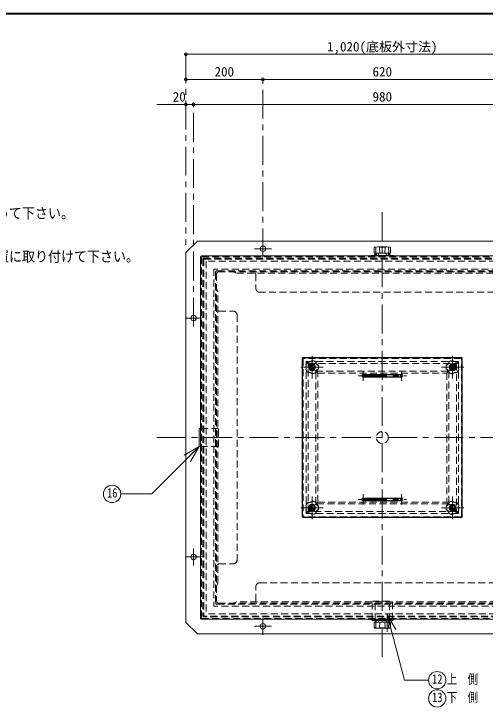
# Model space of a CAD drawing. Units: millimetres at full size, sheet at 1:15; details may follow other scales. Extents: x -3044 to 3031, y -2085 to 2130.
# Drawn here: x -963 to 260, y 330 to 2130 of the extents above; entities that cross this region are included whole.
import ezdxf
from ezdxf.enums import TextEntityAlignment as Align

# ---------------------------------------------------------------- set-up
doc = ezdxf.new("R2010")
doc.units = ezdxf.units.MM
doc.header["$LTSCALE"] = 15
doc.header["$PDMODE"] = 32
doc.header["$PDSIZE"] = 7.5
doc.linetypes.add('CHAIN1', pattern=[8, 5, -1, 1, -1])
doc.linetypes.add('DASHED1', pattern=[1.8, 1.2, -0.6])
doc.layers.add('0-0', color=7, linetype='Continuous', lineweight=18)
doc.styles.add('ＭＳ ゴシック', font='')
doc.styles.get('ＭＳ ゴシック').set_extended_font_data('MS Gothic')

msp = doc.modelspace()

# ---------------------------------------------------------------- linework, layer by layer
at = {"layer": '0-0', "color": 1, "lineweight": 40}
msp.add_line((3031, 2130.04), (-3044, 2130.04), dxfattribs=at)
at = {"layer": '0-0', "color": 4, "lineweight": 9}
for p, q in [((-516.5, 2025.04), (503.5, 2025.04)), ((-516.5, 1960.04), (-316.5, 1960.04)), ((303.5, 1960.04), (-316.5, 1960.04)), ((-496.5, 1895.04), (-591.5, 1895.04)), ((-496.5, 1895.04), (483.5, 1895.04)), ((-516.5, 1510.04), (-486.5, 1540.04)), ((473.5, 1540.04), (-486.5, 1540.04)), ((-516.5, 550.04), (-516.5, 1510.04)), ((-481.5, 1053.54), (-478, 1053.54)), ((-486.5, 520.04), (-516.5, 550.04)), ((-486.5, 520.04), (473.5, 520.04))]:
    msp.add_line(p, q, dxfattribs=at)
at = {"layer": '0-0', "color": 4, "linetype": 'CHAIN1', "lineweight": 9}
for p, q in [((-516.5, 2025.04), (-516.5, 1530.04)), ((-316.5, 1498.04), (-316.5, 1960.04)), ((-496.5, 1318.04), (-496.5, 1895.04)), ((-6.5, 1615.04), (-6.5, 445.04)), ((-338.5, 1520.04), (-294.5, 1520.04)), ((-518.5, 1340.04), (-474.5, 1340.04)), ((-189, 1241.74), (-189, 1183.34)), ((176, 1241.74), (176, 1183.34)), ((-159.8, 1212.54), (-218.2, 1212.54)), ((146.8, 1212.54), (205.2, 1212.54)), ((-69.5, 1190.54), (56.5, 1190.54)), ((-56.5, 1203.54), (-56.5, 1177.54)), ((43.5, 1203.54), (43.5, 1177.54)), ((-591.5, 1030.04), (578.5, 1030.04)), ((-56.5, 856.54), (-56.5, 882.54)), ((43.5, 856.54), (43.5, 882.54)), ((-189, 876.74), (-189, 818.34)), ((-69.5, 869.54), (56.5, 869.54)), ((176, 876.74), (176, 818.34)), ((-159.8, 847.54), (-218.2, 847.54)), ((146.8, 847.54), (205.2, 847.54)), ((-496.5, 698.04), (-496.5, 742.04)), ((-518.5, 720.04), (-474.5, 720.04)), ((-316.5, 518.04), (-316.5, 562.04)), ((-338.5, 540.04), (-294.5, 540.04))]:
    msp.add_line(p, q, dxfattribs=at)
at = {"layer": '0-0'}
for p, q in [((-27.96, 1509.56), (-27.54, 1522.71)), ((-18.26, 1525.03), (-25.64, 1524.64)), ((-23.43, 1509.04), (-22.95, 1523.59)), ((-17.73, 1525.04), (4.74, 1525.04)), ((-13.35, 1509.04), (-13.84, 1523.59)), ((0.36, 1509.04), (0.84, 1523.59)), ((5.27, 1525.03), (12.65, 1524.64)), ((10.44, 1509.04), (9.95, 1523.59)), ((14.96, 1509.56), (14.54, 1522.71)), ((-478, 1499.54), (-478, 560.54)), ((-476, 1501.54), (463, 1501.54)), ((-36.5, 1501.54), (-36.5, 1503.04)), ((23.5, 1503.04), (-36.5, 1503.04)), ((-27.46, 1509.04), (14.47, 1509.04)), ((-21.5, 1505.04), (-26.5, 1505.04)), ((-26.5, 1505.04), (-26.5, 1503.04)), ((-24, 1505.04), (-24, 1503.04)), ((-22.5, 1505.04), (-22.5, 1506.55)), ((-21.5, 1505.04), (-21.5, 1503.04)), ((-16.04, 1503.5), (-16.5, 1509.04)), ((3.04, 1503.5), (3.5, 1509.04)), ((8.5, 1505.04), (13.5, 1505.04)), ((8.5, 1505.04), (8.5, 1503.04)), ((9.5, 1505.04), (9.5, 1506.55)), ((11, 1505.04), (11, 1503.04)), ((13.5, 1505.04), (13.5, 1503.04)), ((23.5, 1501.54), (23.5, 1503.04)), ((-481.42, 1006.61), (-520.39, 984.11)), ((-481.42, 1006.61), (-503.92, 967.64)), ((-476, 558.54), (463, 558.54)), ((-36.5, 558.54), (-36.5, 557.04)), ((5.66, 570.69), (5.66, 525.69)), ((5.66, 570.69), (28.16, 531.72)), ((5.66, 570.69), (51.4, 400)), ((23.5, 558.54), (23.5, 557.04)), ((23.5, 557.04), (-36.5, 557.04)), ((-27.96, 550.53), (-27.54, 537.38)), ((-27.46, 551.04), (14.47, 551.04)), ((-26.5, 555.04), (-26.5, 557.04)), ((-16.16, 555.04), (-26.5, 555.04)), ((-24, 555.04), (-24, 557.04)), ((-23.43, 551.04), (-22.95, 536.5)), ((-22.5, 555.04), (-22.5, 553.53)), ((-21.5, 555.04), (-21.5, 557.04)), ((-16.04, 556.58), (-16.5, 551.04)), ((-13.35, 551.04), (-13.84, 536.5)), ((0.36, 551.04), (0.84, 536.5)), ((3.04, 556.58), (3.5, 551.04)), ((8.5, 555.04), (8.5, 557.04)), ((9.5, 555.04), (9.5, 553.53)), ((10.44, 551.04), (9.95, 536.5)), ((11, 555.04), (11, 557.04)), ((14.96, 550.53), (14.54, 537.38)), ((-18.26, 535.06), (-25.64, 535.45)), ((-17.73, 535.04), (4.74, 535.04)), ((5.27, 535.06), (12.65, 535.45)), ((113.35, 400), (51.4, 400))]:
    msp.add_line(p, q, dxfattribs=at)
at = {"layer": '0-0', "color": 4, "linetype": 'DASHED1', "lineweight": 9}
for p, q in [((-476, 1498.54), (-476, 561.54)), ((-475, 1499.54), (462, 1499.54)), ((-470, 1495.54), (457, 1495.54)), ((-472, 1493.54), (-472, 566.54)), ((-470, 1492.54), (-470, 567.54)), ((-469, 1493.54), (456, 1493.54)), ((-464, 1487.54), (-464, 572.54)), ((451, 1487.54), (-464, 1487.54)), ((-444, 1467.54), (-444, 592.54)), ((431, 1467.54), (-444, 1467.54)), ((-439.5, 1458.04), (-439.5, 602.04)), ((-434.5, 1463.04), (421.5, 1463.04)), ((-431.5, 1460.04), (418.5, 1460.04)), ((-394.5, 1460.04), (-384.5, 1457.04)), ((-436.5, 1455.04), (-436.5, 605.04)), ((-384.5, 1457.04), (371.5, 1457.04)), ((-334.5, 1454.04), (-334.5, 1417.04)), ((-436.5, 1418.04), (-433.5, 1408.04)), ((-433.5, 652.04), (-433.5, 1408.04)), ((311.5, 1407.04), (-324.5, 1407.04)), ((-430.5, 1358.04), (-393.5, 1358.04)), ((-383.5, 1348.04), (-383.5, 712.04)), ((-199, 1222.54), (186, 1222.54)), ((-199, 837.54), (-199, 1222.54)), ((-195.5, 1216.21), (-195.5, 1208.88)), ((-195.42, 1216.34), (-189.07, 1220.01)), ((-195.42, 1208.75), (-189.07, 1205.08)), ((-182.57, 1216.34), (-188.92, 1220.01)), ((-188.92, 1205.08), (-182.57, 1208.75)), ((-182.5, 1208.88), (-182.5, 1216.21)), ((169.5, 1208.88), (169.5, 1216.21)), ((169.58, 1216.34), (175.93, 1220.01)), ((175.93, 1205.08), (169.58, 1208.75)), ((182.43, 1216.34), (176.08, 1220.01)), ((182.43, 1208.75), (176.08, 1205.08)), ((182.5, 1216.21), (182.5, 1208.88)), ((186, 1222.54), (186, 837.54)), ((-179, 1202.54), (166, 1202.54)), ((-179, 857.54), (-179, 1202.54)), ((166, 1202.54), (166, 857.54)), ((-195.5, 843.88), (-195.5, 851.21)), ((-195.42, 851.34), (-189.07, 855.01)), ((-188.92, 855.01), (-182.57, 851.34)), ((-182.5, 851.21), (-182.5, 843.88)), ((166, 857.54), (-179, 857.54)), ((169.5, 851.21), (169.5, 843.88)), ((175.93, 855.01), (169.58, 851.34)), ((182.43, 851.34), (176.08, 855.01)), ((182.5, 843.88), (182.5, 851.21)), ((186, 837.54), (-199, 837.54)), ((-195.42, 843.75), (-189.07, 840.08)), ((-182.57, 843.75), (-188.92, 840.08)), ((169.58, 843.75), (175.93, 840.08)), ((182.43, 843.75), (176.08, 840.08)), ((-430.5, 702.04), (-393.5, 702.04)), ((-436.5, 642.04), (-433.5, 652.04)), ((-324.5, 653.04), (311.5, 653.04)), ((-334.5, 606.04), (-334.5, 643.04)), ((-434.5, 597.04), (421.5, 597.04)), ((-431.5, 600.04), (418.5, 600.04)), ((-394.5, 600.04), (-384.5, 603.04)), ((371.5, 603.04), (-384.5, 603.04)), ((-25.5, 555.04), (-25.5, 605.04)), ((12.5, 555.04), (12.5, 605.04)), ((20, 557.04), (20, 605.04)), ((431, 592.54), (-444, 592.54)), ((-475, 560.54), (462, 560.54)), ((457, 564.54), (-470, 564.54)), ((456, 566.54), (-469, 566.54)), ((451, 572.54), (-464, 572.54)), ((-16.16, 555.04), (3.17, 555.04))]:
    msp.add_line(p, q, dxfattribs=at)
at = {"layer": '0-0', "color": 5, "lineweight": 25}
for p, q in [((-214, 824.54), (-214, 1235.54)), ((-212, 1237.54), (199, 1237.54)), ((201, 824.54), (201, 1235.54)), ((-56.5, 1193.54), (43.5, 1193.54)), ((-56.5, 1187.54), (43.5, 1187.54)), ((-56.5, 872.54), (43.5, 872.54)), ((-56.5, 866.54), (43.5, 866.54)), ((199, 822.54), (-212, 822.54))]:
    msp.add_line(p, q, dxfattribs=at)
at = {"layer": '0-0', "linetype": 'DASHED1'}
for p, q in [((-212, 1234.54), (-212, 825.54)), ((198, 1235.54), (-211, 1235.54)), ((-204, 1227.54), (-174, 1197.54)), ((191, 1227.54), (-204, 1227.54)), ((-204, 1227.54), (-204, 832.54)), ((191, 1227.54), (161, 1197.54)), ((191, 832.54), (191, 1227.54)), ((199, 825.54), (199, 1234.54)), ((-174, 1197.54), (161, 1197.54)), ((-174, 862.54), (-174, 1197.54)), ((161, 1197.54), (161, 862.54)), ((-204, 832.54), (-174, 862.54)), ((-174, 862.54), (161, 862.54)), ((191, 832.54), (161, 862.54)), ((191, 832.54), (-204, 832.54)), ((198, 824.54), (-211, 824.54))]:
    msp.add_line(p, q, dxfattribs=at)
at = {"layer": '0-0'}
for points in [[(-25.5, 1505.04), (-25.5, 1506.55), (-22.5, 1506.55)], [(12.5, 1505.04), (12.5, 1506.55), (9.5, 1506.55)], [(-481.42, 1006.61), (-604.56, 883.47), (-685.31, 883.47)], [(-25.5, 555.04), (-25.5, 553.53), (-22.5, 553.53)], [(3.17, 555.04), (13.5, 555.04), (13.5, 557.04)], [(12.5, 555.04), (12.5, 553.53), (9.5, 553.53)]]:
    msp.add_lwpolyline(points, dxfattribs=at)
at = {"layer": '0-0', "color": 4, "lineweight": 9}
for points in [[(-478, 1006.54), (-481.5, 1006.54), (-481.5, 1053.54)], [(-26.5, 555.04), (-33, 555.04), (-33, 557.04)], [(13.5, 555.04), (20, 555.04), (20, 557.04)]]:
    msp.add_lwpolyline(points, dxfattribs=at)
at = {"layer": '0-0', "color": 4, "linetype": 'DASHED1', "lineweight": 9}
for points in [[(-478, 1006.54), (-431.5, 1006.54), (-431.5, 1053.54), (-478, 1053.54)], [(-33, 557.04), (-33, 605.04), (20, 605.04)]]:
    msp.add_lwpolyline(points, dxfattribs=at)
at = {"layer": '0-0', "color": 4, "lineweight": 9}
for centre, radius in [((-316.5, 1520.04), 7), ((-496.5, 1340.04), 7), ((-189, 1212.54), 9.2), ((176, 1212.54), 9.2), ((-189, 847.54), 9.2), ((176, 847.54), 9.2), ((-496.5, 720.04), 7), ((-316.5, 540.04), 7)]:
    msp.add_circle(centre, radius, dxfattribs=at)
at = {"layer": '0-0'}
for centre, radius in [((-189, 1212.54), 8.4), ((176, 1212.54), 8.4), ((-707.81, 883.47), 22.5), ((-189, 847.54), 8.4), ((176, 847.54), 8.4), ((135.85, 400), 22.5), ((135.85, 352.5), 22.5)]:
    msp.add_circle(centre, radius, dxfattribs=at)
at = {"layer": '0-0', "color": 4, "linetype": 'DASHED1', "lineweight": 9}
for centre, radius in [((-189, 1212.54), 6.25), ((-189, 1212.54), 4.25), ((-189, 1212.54), 4), ((-189, 1212.54), 3.5), ((176, 1212.54), 6.25), ((176, 1212.54), 4.25), ((176, 1212.54), 4), ((176, 1212.54), 3.5), ((-6.5, 1030.04), 15.5), ((-189, 847.54), 6.25), ((-189, 847.54), 4.25), ((-189, 847.54), 4), ((-189, 847.54), 3.5), ((176, 847.54), 6.25), ((176, 847.54), 4.25), ((176, 847.54), 4), ((176, 847.54), 3.5)]:
    msp.add_circle(centre, radius, dxfattribs=at)
at = {"layer": '0-0'}
for centre, radius, start, end in [((-25.54, 1522.64), 2, 93.01913, 178.15415), ((-26, 1521.97), 2.07, 93.02757, 128.73305), ((-25.92, 1514.09), 9.96, 72.62002, 91.09064), ((-17.73, 1515.04), 10, 90, 93.01913), ((-13.34, 1523.61), 0.5, 97.29873, 181.90915), ((-6.5, 1470.21), 54.34, 82.70127, 97.29873), ((0.34, 1523.61), 0.5, 358.09085, 82.70127), ((4.74, 1515.04), 10, 86.98087, 90), ((12.93, 1514.09), 9.96, 88.90936, 107.37998), ((12.54, 1522.64), 2, 1.84585, 86.98087), ((13.01, 1521.97), 2.07, 51.26695, 86.97243), ((-476, 1499.54), 2, 90, 180), ((-27.46, 1509.54), 0.5, 178.15415, 270), ((-15.54, 1503.54), 0.5, 184.76364, 270), ((2.54, 1503.54), 0.5, 270, 355.23636), ((14.47, 1509.54), 0.5, 270, 1.84585), ((-189, 1212.54), 17.2, 128.5, 159.5), ((-189, 1212.54), 16.8, 128.5, 159.5), ((-201.13, 1249.88), 23.91, 273.41115, 302.58885), ((-198.15, 1240.7), 15.06, 265.0119, 310.9881), ((-189, 1212.54), 16.8, 56.5, 87.5), ((-189, 1212.54), 17.2, 56.5, 87.5), ((-165.05, 1229.94), 15.06, 193.0119, 238.9881), ((-157.24, 1235.62), 23.91, 201.41115, 230.58885), ((144.24, 1235.62), 23.91, 309.41115, 338.58885), ((152.05, 1229.94), 15.06, 301.0119, 346.9881), ((176, 1212.54), 17.2, 92.5, 123.5), ((176, 1212.54), 16.8, 92.5, 123.5), ((188.13, 1249.88), 23.91, 237.41115, 266.58885), ((185.15, 1240.7), 15.06, 229.0119, 274.9881), ((176, 1212.54), 16.8, 20.5, 51.5), ((176, 1212.54), 17.2, 20.5, 51.5), ((-228.25, 1212.54), 23.91, 345.41115, 14.58885), ((-189, 1212.54), 17.2, 200.5, 231.5), ((-189, 1212.54), 16.8, 200.5, 231.5), ((-218.6, 1212.54), 15.06, 337.0119, 22.9881), ((-165.05, 1195.14), 15.06, 121.0119, 166.9881), ((-157.24, 1189.47), 23.91, 129.41115, 158.58885), ((-189, 1212.54), 16.8, 344.5, 15.5), ((-189, 1212.54), 17.2, 344.5, 15.5), ((176, 1212.54), 17.2, 164.5, 195.5), ((176, 1212.54), 16.8, 164.5, 195.5), ((144.24, 1189.47), 23.91, 21.41115, 50.58885), ((152.05, 1195.14), 15.06, 13.0119, 58.9881), ((176, 1212.54), 16.8, 308.5, 339.5), ((176, 1212.54), 17.2, 308.5, 339.5), ((205.61, 1212.54), 15.06, 157.0119, 202.9881), ((215.26, 1212.54), 23.91, 165.41115, 194.58885), ((-201.13, 1175.21), 23.91, 57.41115, 86.58885), ((-198.15, 1184.39), 15.06, 49.0119, 94.9881), ((-189, 1212.54), 16.8, 272.5, 303.5), ((-189, 1212.54), 17.2, 272.5, 303.5), ((176, 1212.54), 17.2, 236.5, 267.5), ((176, 1212.54), 16.8, 236.5, 267.5), ((188.13, 1175.21), 23.91, 93.41115, 122.58885), ((185.15, 1184.39), 15.06, 85.0119, 130.9881), ((-201.13, 884.88), 23.91, 273.41115, 302.58885), ((-198.15, 875.7), 15.06, 265.0119, 310.9881), ((-189, 847.54), 16.8, 56.5, 87.5), ((-189, 847.54), 17.2, 56.5, 87.5), ((176, 847.54), 17.2, 92.5, 123.5), ((176, 847.54), 16.8, 92.5, 123.5), ((188.13, 884.88), 23.91, 237.41115, 266.58885), ((185.15, 875.7), 15.06, 229.0119, 274.9881), ((-189, 847.54), 17.2, 128.5, 159.5), ((-228.25, 847.54), 23.91, 345.41115, 14.58885), ((-189, 847.54), 16.8, 128.5, 159.5), ((-218.6, 847.54), 15.06, 337.0119, 22.9881), ((-165.05, 864.94), 15.06, 193.0119, 238.9881), ((-157.24, 870.62), 23.91, 201.41115, 230.58885), ((-189, 847.54), 16.8, 344.5, 15.5), ((-189, 847.54), 17.2, 344.5, 15.5), ((176, 847.54), 17.2, 164.5, 195.5), ((176, 847.54), 16.8, 164.5, 195.5), ((144.24, 870.62), 23.91, 309.41115, 338.58885), ((152.05, 864.94), 15.06, 301.0119, 346.9881), ((176, 847.54), 16.8, 20.5, 51.5), ((176, 847.54), 17.2, 20.5, 51.5), ((205.61, 847.54), 15.06, 157.0119, 202.9881), ((215.26, 847.54), 23.91, 165.41115, 194.58885), ((-189, 847.54), 17.2, 200.5, 231.5), ((-189, 847.54), 16.8, 200.5, 231.5), ((-201.13, 810.21), 23.91, 57.41115, 86.58885), ((-198.15, 819.39), 15.06, 49.0119, 94.9881), ((-189, 847.54), 16.8, 272.5, 303.5), ((-189, 847.54), 17.2, 272.5, 303.5), ((-165.05, 830.14), 15.06, 121.0119, 166.9881), ((-157.24, 824.47), 23.91, 129.41115, 158.58885), ((144.24, 824.47), 23.91, 21.41115, 50.58885), ((152.05, 830.14), 15.06, 13.0119, 58.9881), ((176, 847.54), 17.2, 236.5, 267.5), ((176, 847.54), 16.8, 236.5, 267.5), ((188.13, 810.21), 23.91, 93.41115, 122.58885), ((185.15, 819.39), 15.06, 85.0119, 130.9881), ((176, 847.54), 16.8, 308.5, 339.5), ((176, 847.54), 17.2, 308.5, 339.5), ((-476, 560.54), 2, 180, 270), ((-27.46, 550.54), 0.5, 90, 181.84585), ((-15.54, 556.54), 0.5, 90, 175.23636), ((2.54, 556.54), 0.5, 4.76364, 90), ((14.47, 550.54), 0.5, 358.15415, 90), ((-25.54, 537.44), 2, 181.84585, 266.98087), ((-26, 538.11), 2.07, 231.26695, 266.97243), ((-25.92, 546), 9.96, 268.90936, 287.37998), ((-17.73, 545.04), 10, 266.98087, 270), ((-13.34, 536.48), 0.5, 178.09085, 262.70127), ((-6.5, 589.88), 54.34, 262.70127, 277.29873), ((0.34, 536.48), 0.5, 277.29873, 1.90915), ((4.74, 545.04), 10, 270, 273.01913), ((12.93, 546), 9.96, 252.62002, 271.09064), ((12.54, 537.44), 2, 273.01913, 358.15415), ((13.01, 538.11), 2.07, 273.02757, 308.73305)]:
    msp.add_arc(centre, radius, start, end, dxfattribs=at)
at = {"layer": '0-0', "color": 4, "linetype": 'DASHED1', "lineweight": 9}
for centre, radius, start, end in [((-475, 1498.54), 1, 90, 180), ((-470, 1493.54), 2, 90, 180), ((-469, 1492.54), 1, 90, 180), ((-434.5, 1458.04), 5, 90, 180), ((-431.5, 1455.04), 5, 90, 180), ((-337.5, 1454.04), 3, 0, 90), ((-324.5, 1417.04), 10, 180, 270), ((-430.5, 1361.04), 3, 180, 270), ((-393.5, 1348.04), 10, 0, 90), ((-195.35, 1216.21), 0.15, 120, 180), ((-195.35, 1208.88), 0.15, 180, 240), ((-189, 1219.88), 0.15, 60, 120), ((-182.65, 1216.21), 0.15, 0, 60), ((-182.65, 1208.88), 0.15, 300, 360), ((169.65, 1216.21), 0.15, 120, 180), ((169.65, 1208.88), 0.15, 180, 240), ((176, 1219.88), 0.15, 60, 120), ((182.35, 1216.21), 0.15, 0, 60), ((182.35, 1208.88), 0.15, 300, 0), ((-189, 1205.21), 0.15, 240, 300), ((176, 1205.21), 0.15, 240, 300), ((-195.35, 851.21), 0.15, 120, 180), ((-189, 854.88), 0.15, 60, 120), ((-182.65, 851.21), 0.15, 0, 60), ((169.65, 851.21), 0.15, 120, 180), ((176, 854.88), 0.15, 60, 120), ((182.35, 851.21), 0.15, 0, 60), ((-195.35, 843.88), 0.15, 180, 240), ((-189, 840.21), 0.15, 240, 300), ((-182.65, 843.88), 0.15, 300, 0), ((169.65, 843.88), 0.15, 180, 240), ((176, 840.21), 0.15, 240, 300), ((182.35, 843.88), 0.15, 300, 0), ((-430.5, 699.04), 3, 90, 180), ((-393.5, 712.04), 10, 270, 0), ((-324.5, 643.04), 10, 90, 180), ((-434.5, 602.04), 5, 180, 270), ((-431.5, 605.04), 5, 180, 270), ((-337.5, 606.04), 3, 270, 0), ((-475, 561.54), 1, 180, 270), ((-470, 566.54), 2, 180, 270), ((-469, 567.54), 1, 180, 270)]:
    msp.add_arc(centre, radius, start, end, dxfattribs=at)
at = {"layer": '0-0', "color": 5, "lineweight": 25}
for centre, radius, start, end in [((-212, 1235.54), 2, 90, 180), ((199, 1235.54), 2, 0, 90), ((-56.5, 1190.54), 3, 90, 270), ((43.5, 1190.54), 3, 270, 90), ((-56.5, 869.54), 3, 90, 270), ((43.5, 869.54), 3, 270, 90), ((-212, 824.54), 2, 180, 270), ((199, 824.54), 2, 270, 0)]:
    msp.add_arc(centre, radius, start, end, dxfattribs=at)
at = {"layer": '0-0', "linetype": 'DASHED1'}
for centre, radius, start, end in [((-211, 1234.54), 1, 90, 180), ((198, 1234.54), 1, 0, 90), ((-56.5, 1190.54), 3, 270, 90), ((43.5, 1190.54), 3, 90, 270), ((-56.5, 869.54), 3, 270, 90), ((43.5, 869.54), 3, 90, 270), ((-211, 825.54), 1, 180, 270), ((198, 825.54), 1, 270, 0)]:
    msp.add_arc(centre, radius, start, end, dxfattribs=at)
at = {"layer": '0-0', "color": 1}
for p in [(-516.5, 2025.04), (-516.5, 1960.04), (-316.5, 1960.04), (-516.5, 1895.04), (-496.5, 1895.04)]:
    msp.add_point(p, dxfattribs=at)

# ---------------------------------------------------------------- texts
at = {"layer": '0-0', "style": 'ＭＳ ゴシック'}
for s, p in [('1,020(底板外寸法)', (-149.94, 2025.04)), ('200', (-441.81, 1960.04)), ('620', (-31.81, 1960.04)), ('20', (-550.25, 1895.04)), ('980', (-31.81, 1895.04))]:
    msp.add_text(s, height=24.74, dxfattribs=at).set_placement(p, align=Align.BOTTOM_LEFT)
for s, height, width, p in [('○ 配管ねじ込み時はタンク側ソケット部を十分保護して行って下さい。', 27.49, 0.9, (-1903.37, 1590.67)), ('○ 配管は必ずフレキシブルジョイントをタンク側に近い位置に取り付けて下さい。', 27.49, 0.9, (-1903.37, 1478.17)), ('16', 24.74, 0.8, (-720.94, 866.59)), ('12', 24.74, 0.8, (122.72, 383.13)), ('上\u3000側', 24.74, 0.8, (160.85, 383.13)), ('13', 24.74, 0.8, (122.72, 335.63)), ('下\u3000側', 24.74, 0.8, (160.85, 335.63))]:
    msp.add_text(s, height=height, dxfattribs=dict(at, width=width)).set_placement(p, align=Align.BOTTOM_LEFT)

doc.saveas('drawing.dxf')
